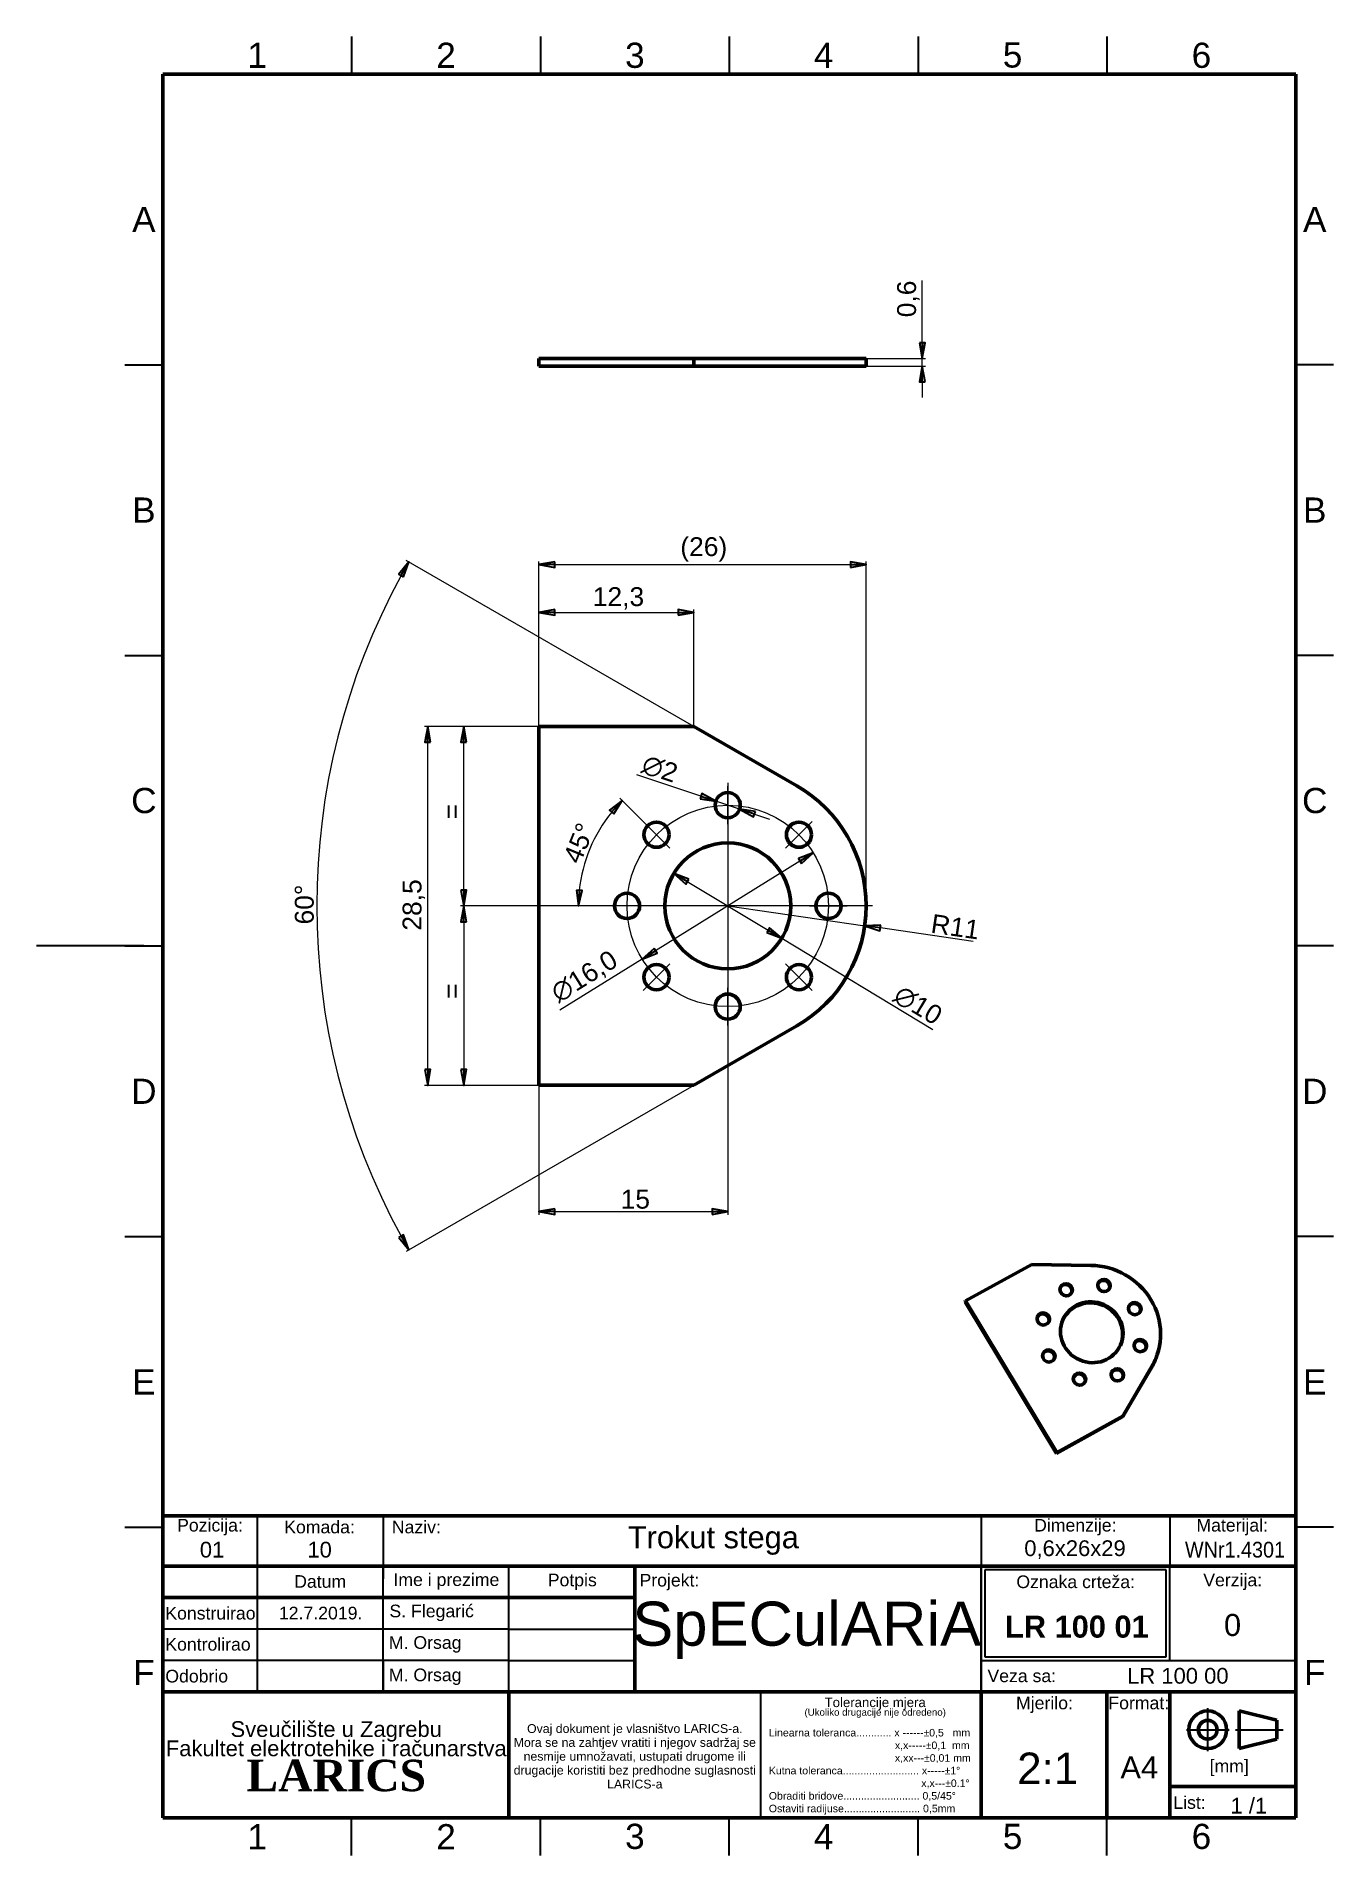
# Model space of a CAD drawing. Header units: millimetres. Extents: x 0 to 103, y 2 to 146.
import ezdxf
from ezdxf.enums import TextEntityAlignment as Align

# ---------------------------------------------------------------- set-up
doc = ezdxf.new("R2010")
doc.units = ezdxf.units.MM
doc.header["$LTSCALE"] = 0.5
doc.linetypes.add('CHAIN', pattern=[0.3543, 0.2362, -0.0295, 0.0591, -0.0295])
for name, color, linetype, lineweight in [('Center Mark(INTECO)', 7, 'CHAIN', 18), ('Centerline(INTECO)', 7, 'CHAIN', 18), ('Dimensions(INTECO)', 7, 'Continuous', 25), ('Sketch Geometry(INTECO)', 7, 'Continuous', 50), ('Symbols(INTECO)', 7, 'Continuous', 18)]:
    doc.layers.add(name, color=color, linetype=linetype, lineweight=lineweight)
doc.layers.add('Visible Edges(INTECO)', color=7, linetype='Continuous', lineweight=50, true_color=0x262659)
doc.styles.add('Current-ISO-INTECO', font='arial.ttf')
doc.styles.add('Current-ISO-INTECODimensionsText', font='arial.ttf')
doc.styles.add('Text Style101', font='arial.ttf')
doc.styles.add('Text Style102', font='arialbd.ttf')
doc.styles.add('Text Style108', font='arial.ttf', dxfattribs={"width": 0.9})
doc.styles.add('Text Style40', font='arial.ttf')
doc.styles.add('Text Style77', font='arial.ttf')
doc.styles.add('Text Style81', font='arial.ttf')
doc.dimstyles.new('ISO - INTECO', dxfattribs={"dimscale": 0.5, "dimtxt": 3, "dimasz": 2.5, "dimexe": 0.5, "dimexo": 0, "dimgap": 0.4, "dimtad": 1, "dimrnd": 1e-08, "dimzin": 0, "dimtxsty": 'Current-ISO-INTECODimensionsText', "dimblk": 'Filled-3', "dimcen": 0.09, "dimdle": 7, "dimclrd": 7, "dimclre": 7, "dimclrt": 7, "dimadec": 1, "dimazin": 0, "dimtfac": 0.666667, "dimtmove": 0, "dimatfit": 3, "dimfxl": 1, "dimtolj": 1, "dimlwd": 15, "dimlwe": 15, "dimarcsym": 0})

# ---------------------------------------------------------------- blocks, each defined once
blk = doc.blocks.new('Borders INTECO Okvir')
at = {"layer": 'Sketch Geometry(INTECO)', "lineweight": 25}
for p, q in [((50, 293), (50, 287)), ((80, 293), (80, 287)), ((110, 293), (110, 287)), ((140, 293), (140, 287)), ((170, 293), (170, 287)), ((14, 240.83), (20, 240.83)), ((206, 240.83), (200, 240.83)), ((14, 194.67), (20, 194.67)), ((206, 194.67), (200, 194.67)), ((17, 148.5), (-0.07, 148.5)), ((14, 148.5), (20, 148.5)), ((206, 148.5), (200, 148.5)), ((14, 102.33), (20, 102.33)), ((206, 102.33), (200, 102.33)), ((14, 56.17), (20, 56.17)), ((206, 56.17), (200, 56.17)), ((50, 4), (50, 10)), ((80, 4), (80, 10)), ((110, 4), (110, 10)), ((140, 4), (140, 10)), ((170, 4), (170, 10))]:
    blk.add_line(p, q, dxfattribs=at)
at = {"layer": 'Sketch Geometry(INTECO)'}
for p, q in [((200, 287), (20, 287)), ((20, 287), (20, 10)), ((200, 10), (200, 287)), ((20, 10), (200, 10))]:
    blk.add_line(p, q, dxfattribs=at)
at = {"layer": 'Symbols(INTECO)', "color": 7, "char_height": 4, "style": 'Current-ISO-INTECO'}
for s, insert, attachment_point in [('\\fArial|b0|i0;\\H4.0000;1', (35, 292), 2), ('\\fArial|b0|i0;\\H4.0000;2', (65, 292), 2), ('\\fArial|b0|i0;\\H4.0000;3', (95, 292), 2), ('\\fArial|b0|i0;\\H4.0000;4', (125, 292), 2), ('\\fArial|b0|i0;\\H4.0000;5', (155, 292.05), 2), ('\\fArial|b0|i0;\\H4.0000;6', (185, 292), 2), ('\\fArial|b0|i0;\\H4.0000;A', (17, 263.92), 5), ('\\fArial|b0|i0;\\H4.0000;A', (203, 263.92), 5), ('\\fArial|b0|i0;\\H4.0000;B', (17, 217.75), 5), ('\\fArial|b0|i0;\\H4.0000;B', (203, 217.75), 5), ('\\fArial|b0|i0;\\H4.0000;C', (17, 171.58), 5), ('\\fArial|b0|i0;\\H4.0000;C', (203, 171.58), 5), ('\\fArial|b0|i0;\\H4.0000;D', (17, 125.42), 5), ('\\fArial|b0|i0;\\H4.0000;D', (203, 125.42), 5), ('\\fArial|b0|i0;\\H4.0000;E', (17, 79.25), 5), ('\\fArial|b0|i0;\\H4.0000;E', (203, 79.25), 5), ('\\fArial|b0|i0;\\H4.0000;F', (17, 33.08), 5), ('\\fArial|b0|i0;\\H4.0000;F', (203, 33.08), 5), ('\\fArial|b0|i0;\\H4.0000;1', (35, 5), 8), ('\\fArial|b0|i0;\\H4.0000;2', (65, 5), 8), ('\\fArial|b0|i0;\\H4.0000;3', (95, 5), 8), ('\\fArial|b0|i0;\\H4.0000;4', (125, 5), 8), ('\\fArial|b0|i0;\\H4.0000;5', (155, 5), 8), ('\\fArial|b0|i0;\\H4.0000;6', (185, 5), 8)]:
    blk.add_mtext(s, dxfattribs=dict(at, insert=insert, attachment_point=attachment_point))
blk = doc.blocks.new('Filled-3')
at = {"color": 0}
for p, q in [((0, 0), (-1, 0.18)), ((-1, 0.18), (-1, -0.18)), ((-1, 0), (0, 0)), ((-1, -0.18), (0, 0))]:
    blk.add_line(p, q, dxfattribs=at)
at = {"color": 0, "flags": 128}
blk.add_lwpolyline([(-1, -0.18), (0, 0), (-1, 0.18), (-1, -0.18)], dxfattribs=at)
at = {"color": 0}
blk.add_solid([(-1, -0.18), (0, 0), (-1, 0.18), (-1, -0.18)], dxfattribs=at)
blk = doc.blocks.new('*D24')
at = {"layer": 'Defpoints', "color": 0, "linetype": 'Continuous', "transparency": 16777216}
for p in [(38.69, 77.43), (33.91, 63.18), (39.88, 63.18)]:
    blk.add_point(p, dxfattribs=at)
at = {"layer": 'Dimensions(INTECO)', "color": 7, "linetype": 'Continuous', "lineweight": 15, "transparency": 16777216}
for p, q in [((38.69, 77.43), (33.66, 77.43)), ((33.91, 76.18), (33.91, 64.43)), ((39.88, 63.18), (33.66, 63.18))]:
    blk.add_line(p, q, dxfattribs=at)
at = {"layer": 'Dimensions(INTECO)', "color": 7, "linetype": 'Continuous', "lineweight": 15, "transparency": 16777216, "xscale": 1.25, "yscale": 1.25, "zscale": 1.25}
for p, rotation in [((33.91, 77.43), 90), ((33.91, 63.18), 270)]:
    blk.add_blockref('Filled-3', p, dxfattribs=dict(at, rotation=rotation))
at = {"layer": 'Dimensions(INTECO)', "color": 7, "linetype": 'Continuous', "lineweight": 18, "transparency": 16777216, "insert": (32.21, 69.47), "char_height": 1.5, "attachment_point": 1, "rotation": 90, "style": 'Current-ISO-INTECODimensionsText'}
blk.add_mtext('\\A1; \\fArial|b0|i0;\\H1.5000;=', dxfattribs=at)
blk = doc.blocks.new('*D25')
at = {"layer": 'Defpoints', "color": 0, "linetype": 'Continuous', "transparency": 16777216}
for p in [(33.91, 91.68), (39.88, 91.68), (38.69, 77.43)]:
    blk.add_point(p, dxfattribs=at)
at = {"layer": 'Dimensions(INTECO)', "color": 7, "linetype": 'Continuous', "lineweight": 15, "transparency": 16777216}
for p, q in [((39.88, 91.68), (33.66, 91.68)), ((33.91, 78.68), (33.91, 90.43)), ((38.69, 77.43), (33.66, 77.43))]:
    blk.add_line(p, q, dxfattribs=at)
at = {"layer": 'Dimensions(INTECO)', "color": 7, "linetype": 'Continuous', "lineweight": 15, "transparency": 16777216, "xscale": 1.25, "yscale": 1.25, "zscale": 1.25}
for p, rotation in [((33.91, 91.68), 90), ((33.91, 77.43), 270)]:
    blk.add_blockref('Filled-3', p, dxfattribs=dict(at, rotation=rotation))
at = {"layer": 'Dimensions(INTECO)', "color": 7, "linetype": 'Continuous', "lineweight": 18, "transparency": 16777216, "insert": (32.21, 83.72), "char_height": 1.5, "attachment_point": 1, "rotation": 90, "style": 'Current-ISO-INTECODimensionsText'}
blk.add_mtext('\\A1; \\fArial|b0|i0;\\H1.5000;=', dxfattribs=at)
blk = doc.blocks.new('*D26')
at = {"layer": 'Defpoints', "color": 0, "linetype": 'Continuous', "transparency": 16777216}
for p in [(31.05, 91.68), (39.88, 91.68), (39.88, 63.18)]:
    blk.add_point(p, dxfattribs=at)
at = {"layer": 'Dimensions(INTECO)', "color": 7, "linetype": 'Continuous', "lineweight": 15, "transparency": 16777216}
for p, q in [((39.88, 91.68), (30.8, 91.68)), ((31.05, 64.43), (31.05, 90.43)), ((39.88, 63.18), (30.8, 63.18))]:
    blk.add_line(p, q, dxfattribs=at)
at = {"layer": 'Dimensions(INTECO)', "color": 7, "linetype": 'Continuous', "lineweight": 15, "transparency": 16777216, "xscale": 1.25, "yscale": 1.25, "zscale": 1.25}
for p, rotation in [((31.05, 91.68), 90), ((31.05, 63.18), 270)]:
    blk.add_blockref('Filled-3', p, dxfattribs=dict(at, rotation=rotation))
at = {"layer": 'Dimensions(INTECO)', "color": 7, "linetype": 'Continuous', "lineweight": 18, "transparency": 16777216, "insert": (29.05, 75.47), "char_height": 1.5, "attachment_point": 1, "rotation": 90, "style": 'Current-ISO-INTECODimensionsText'}
blk.add_mtext('\\A1;28,5', dxfattribs=at)
blk = doc.blocks.new('*D27')
at = {"layer": 'Defpoints', "color": 0, "linetype": 'Continuous', "transparency": 16777216}
for p in [(61.67, 81.66), (48.08, 73.21)]:
    blk.add_point(p, dxfattribs=at)
at = {"layer": 'Dimensions(INTECO)', "color": 7, "linetype": 'Continuous', "lineweight": 15, "transparency": 16777216}
for p, q in [((60.61, 81), (49.14, 73.87)), ((48.08, 73.21), (41.55, 69.16))]:
    blk.add_line(p, q, dxfattribs=at)
at = {"layer": 'Dimensions(INTECO)', "color": 7, "linetype": 'Continuous', "lineweight": 15, "transparency": 16777216, "xscale": 1.25, "yscale": 1.25, "zscale": 1.25}
for p, rotation in [((61.67, 81.66), 31.84145652659465), ((48.08, 73.21), 211.8414565265946)]:
    blk.add_blockref('Filled-3', p, dxfattribs=dict(at, rotation=rotation))
at = {"layer": 'Dimensions(INTECO)', "color": 7, "linetype": 'Continuous', "lineweight": 18, "transparency": 16777216, "insert": (40.64, 71.01), "char_height": 1.5, "attachment_point": 1, "rotation": 31.8415, "style": 'Current-ISO-INTECODimensionsText'}
blk.add_mtext('\\A1;∅16,0', dxfattribs=at)
blk = doc.blocks.new('*D28')
at = {"layer": 'Defpoints', "color": 0, "linetype": 'Continuous', "transparency": 16777216}
for p in [(44.6, 83.37), (50.28, 82.03), (54.87, 77.43), (54.88, 77.43)]:
    blk.add_point(p, dxfattribs=at)
at = {"layer": 'Dimensions(INTECO)', "color": 7, "linetype": 'Continuous', "lineweight": 15, "transparency": 16777216}
blk.add_line((50.28, 82.03), (46.31, 86), dxfattribs=at)
blk.add_arc((54.88, 77.43), 11.86, 141.041, 173.959, dxfattribs=at)
at = {"layer": 'Dimensions(INTECO)', "color": 7, "linetype": 'Continuous', "lineweight": 15, "transparency": 16777216, "xscale": 1.25, "yscale": 1.25, "zscale": 1.25}
for p, rotation in [((46.49, 85.82), 48.02050235437964), ((43.01, 77.43), 266.9794976455441)]:
    blk.add_blockref('Filled-3', p, dxfattribs=dict(at, rotation=rotation))
at = {"layer": 'Dimensions(INTECO)', "color": 7, "linetype": 'Continuous', "lineweight": 18, "transparency": 16777216, "insert": (41.75, 81.25), "char_height": 1.5, "attachment_point": 1, "rotation": 67.5, "style": 'Current-ISO-INTECODimensionsText'}
blk.add_mtext('\\A1;45°', dxfattribs=at)
blk = doc.blocks.new('*D29')
at = {"layer": 'Defpoints', "color": 0, "linetype": 'Continuous', "transparency": 16777216}
for p in [(53.93, 85.75), (55.82, 85.12)]:
    blk.add_point(p, dxfattribs=at)
at = {"layer": 'Dimensions(INTECO)', "color": 7, "linetype": 'Continuous', "lineweight": 15, "transparency": 16777216}
for p, q in [((52.74, 86.15), (47.65, 87.85)), ((55.82, 85.12), (53.93, 85.75)), ((57.01, 84.72), (58.19, 84.32))]:
    blk.add_line(p, q, dxfattribs=at)
at = {"layer": 'Dimensions(INTECO)', "color": 7, "linetype": 'Continuous', "lineweight": 15, "transparency": 16777216, "xscale": 1.25, "yscale": 1.25, "zscale": 1.25}
for p, rotation in [((53.93, 85.75), 341.4942314874418), ((55.82, 85.12), 161.4942314874418)]:
    blk.add_blockref('Filled-3', p, dxfattribs=dict(at, rotation=rotation))
at = {"layer": 'Dimensions(INTECO)', "color": 7, "linetype": 'Continuous', "lineweight": 18, "transparency": 16777216, "insert": (48.41, 89.51), "char_height": 1.5, "attachment_point": 1, "rotation": 341.4942, "style": 'Current-ISO-INTECODimensionsText'}
blk.add_mtext('\\A1;∅2', dxfattribs=at)
blk = doc.blocks.new('*D30')
at = {"layer": 'Defpoints', "color": 0, "linetype": 'Continuous', "transparency": 16777216}
for p in [(52.19, 91.68), (23.06, 86.92), (76.88, 77.43), (60.38, 67.91)]:
    blk.add_point(p, dxfattribs=at)
at = {"layer": 'Dimensions(INTECO)', "color": 7, "linetype": 'Continuous', "lineweight": 15, "transparency": 16777216}
for p, q in [((52.19, 91.68), (29.33, 104.88)), ((60.38, 67.91), (29.33, 49.99))]:
    blk.add_line(p, q, dxfattribs=at)
blk.add_arc((76.88, 77.43), 54.65, 151.3106, 208.6894, dxfattribs=at)
at = {"layer": 'Dimensions(INTECO)', "color": 7, "linetype": 'Continuous', "lineweight": 15, "transparency": 16777216, "xscale": 1.25, "yscale": 1.25, "zscale": 1.25}
for p, rotation in [((29.55, 104.76), 60.6552792318185), ((29.55, 50.11), 299.3447207681816)]:
    blk.add_blockref('Filled-3', p, dxfattribs=dict(at, rotation=rotation))
at = {"layer": 'Dimensions(INTECO)', "color": 7, "linetype": 'Continuous', "lineweight": 18, "transparency": 16777216, "insert": (20.49, 75.96), "char_height": 1.5, "attachment_point": 1, "rotation": 90, "style": 'Current-ISO-INTECODimensionsText'}
blk.add_mtext('\\A1;60°', dxfattribs=at)
blk = doc.blocks.new('*D31')
at = {"layer": 'Defpoints', "color": 0, "linetype": 'Continuous', "transparency": 16777216}
for p in [(50.59, 80.01), (59.16, 74.86)]:
    blk.add_point(p, dxfattribs=at)
at = {"layer": 'Dimensions(INTECO)', "color": 7, "linetype": 'Continuous', "lineweight": 15, "transparency": 16777216}
for p, q in [((51.66, 79.37), (58.09, 75.5)), ((59.16, 74.86), (71.17, 67.63))]:
    blk.add_line(p, q, dxfattribs=at)
at = {"layer": 'Dimensions(INTECO)', "color": 7, "linetype": 'Continuous', "lineweight": 15, "transparency": 16777216, "xscale": 1.25, "yscale": 1.25, "zscale": 1.25}
for p, rotation in [((50.59, 80.01), 148.9727897516602), ((59.16, 74.86), 328.9727897516602)]:
    blk.add_blockref('Filled-3', p, dxfattribs=dict(at, rotation=rotation))
at = {"layer": 'Dimensions(INTECO)', "color": 7, "linetype": 'Continuous', "lineweight": 18, "transparency": 16777216, "insert": (68.7, 71.24), "char_height": 1.5, "attachment_point": 1, "rotation": 328.9728, "style": 'Current-ISO-INTECODimensionsText'}
blk.add_mtext('\\A1;∅10', dxfattribs=at)
blk = doc.blocks.new('*D32')
at = {"layer": 'Defpoints', "color": 0, "linetype": 'Continuous', "transparency": 16777216}
for p in [(54.88, 77.43), (65.76, 75.86)]:
    blk.add_point(p, dxfattribs=at)
at = {"layer": 'Dimensions(INTECO)', "color": 7, "linetype": 'Continuous', "lineweight": 15, "transparency": 16777216}
for p, q in [((54.88, 77.43), (65.76, 75.86)), ((74.37, 74.61), (67, 75.68))]:
    blk.add_line(p, q, dxfattribs=at)
at = {"layer": 'Dimensions(INTECO)', "color": 7, "linetype": 'Continuous', "lineweight": 15, "transparency": 16777216, "xscale": 1.25, "yscale": 1.25, "zscale": 1.25, "rotation": 171.7628812276601}
blk.add_blockref('Filled-3', (65.76, 75.86), dxfattribs=at)
at = {"layer": 'Dimensions(INTECO)', "color": 7, "linetype": 'Continuous', "lineweight": 18, "transparency": 16777216, "insert": (71.16, 76.8), "char_height": 1.5, "attachment_point": 1, "rotation": 351.7629, "style": 'Current-ISO-INTECODimensionsText'}
blk.add_mtext('\\A1;R11', dxfattribs=at)
blk = doc.blocks.new('*D33')
at = {"layer": 'Defpoints', "color": 0, "linetype": 'Continuous', "transparency": 16777216}
for p in [(52.19, 100.74), (39.88, 91.68), (52.19, 91.68)]:
    blk.add_point(p, dxfattribs=at)
at = {"layer": 'Dimensions(INTECO)', "color": 7, "linetype": 'Continuous', "lineweight": 15, "transparency": 16777216}
for p, q in [((39.88, 91.68), (39.88, 100.99)), ((41.13, 100.74), (50.94, 100.74)), ((52.19, 91.68), (52.19, 100.99))]:
    blk.add_line(p, q, dxfattribs=at)
at = {"layer": 'Dimensions(INTECO)', "color": 7, "linetype": 'Continuous', "lineweight": 15, "transparency": 16777216, "xscale": 1.25, "yscale": 1.25, "zscale": 1.25, "rotation": 180}
blk.add_blockref('Filled-3', (39.88, 100.74), dxfattribs=at)
at = {"layer": 'Dimensions(INTECO)', "color": 7, "linetype": 'Continuous', "lineweight": 15, "transparency": 16777216, "xscale": 1.25, "yscale": 1.25, "zscale": 1.25}
blk.add_blockref('Filled-3', (52.19, 100.74), dxfattribs=at)
at = {"layer": 'Dimensions(INTECO)', "color": 7, "linetype": 'Continuous', "lineweight": 18, "transparency": 16777216, "insert": (44.16, 102.75), "char_height": 1.5, "attachment_point": 1, "style": 'Current-ISO-INTECODimensionsText'}
blk.add_mtext('\\A1;12,3', dxfattribs=at)
blk = doc.blocks.new('*D34')
at = {"layer": 'Defpoints', "color": 0, "linetype": 'Continuous', "transparency": 16777216}
for p in [(65.88, 104.55), (39.88, 91.68), (65.88, 77.43)]:
    blk.add_point(p, dxfattribs=at)
at = {"layer": 'Dimensions(INTECO)', "color": 7, "linetype": 'Continuous', "lineweight": 15, "transparency": 16777216}
for p, q in [((39.88, 91.68), (39.88, 104.8)), ((41.13, 104.55), (64.63, 104.55)), ((65.88, 77.43), (65.88, 104.8))]:
    blk.add_line(p, q, dxfattribs=at)
at = {"layer": 'Dimensions(INTECO)', "color": 7, "linetype": 'Continuous', "lineweight": 15, "transparency": 16777216, "xscale": 1.25, "yscale": 1.25, "zscale": 1.25, "rotation": 180}
blk.add_blockref('Filled-3', (39.88, 104.55), dxfattribs=at)
at = {"layer": 'Dimensions(INTECO)', "color": 7, "linetype": 'Continuous', "lineweight": 15, "transparency": 16777216, "xscale": 1.25, "yscale": 1.25, "zscale": 1.25}
blk.add_blockref('Filled-3', (65.88, 104.55), dxfattribs=at)
at = {"layer": 'Dimensions(INTECO)', "color": 7, "linetype": 'Continuous', "lineweight": 18, "transparency": 16777216, "insert": (51.11, 106.72), "char_height": 1.5, "attachment_point": 1, "style": 'Current-ISO-INTECODimensionsText'}
blk.add_mtext('\\A1;\\fArial|b0|i0;\\H1.5000;(26)', dxfattribs=at)
blk = doc.blocks.new('*D35')
at = {"layer": 'Defpoints', "color": 0, "linetype": 'Continuous', "transparency": 16777216}
for p in [(54.88, 67.16), (39.88, 63.18), (54.88, 53.16)]:
    blk.add_point(p, dxfattribs=at)
at = {"layer": 'Dimensions(INTECO)', "color": 7, "linetype": 'Continuous', "lineweight": 15, "transparency": 16777216}
for p, q in [((54.88, 67.16), (54.88, 52.91)), ((39.88, 63.18), (39.88, 52.91)), ((41.13, 53.16), (53.63, 53.16))]:
    blk.add_line(p, q, dxfattribs=at)
at = {"layer": 'Dimensions(INTECO)', "color": 7, "linetype": 'Continuous', "lineweight": 15, "transparency": 16777216, "xscale": 1.25, "yscale": 1.25, "zscale": 1.25, "rotation": 180}
blk.add_blockref('Filled-3', (39.88, 53.16), dxfattribs=at)
at = {"layer": 'Dimensions(INTECO)', "color": 7, "linetype": 'Continuous', "lineweight": 15, "transparency": 16777216, "xscale": 1.25, "yscale": 1.25, "zscale": 1.25}
blk.add_blockref('Filled-3', (54.88, 53.16), dxfattribs=at)
at = {"layer": 'Dimensions(INTECO)', "color": 7, "linetype": 'Continuous', "lineweight": 18, "transparency": 16777216, "insert": (46.37, 54.89), "char_height": 1.5, "attachment_point": 1, "style": 'Current-ISO-INTECODimensionsText'}
blk.add_mtext('\\A1;15', dxfattribs=at)
blk = doc.blocks.new('*D36')
at = {"layer": 'Defpoints', "color": 0, "linetype": 'Continuous', "transparency": 16777216}
for p in [(65.88, 120.91), (65.88, 120.31), (70.33, 120.91)]:
    blk.add_point(p, dxfattribs=at)
at = {"layer": 'Dimensions(INTECO)', "color": 7, "linetype": 'Continuous', "lineweight": 15, "transparency": 16777216}
for p, q in [((70.33, 122.16), (70.33, 127.12)), ((65.88, 120.91), (70.58, 120.91)), ((65.88, 120.31), (70.58, 120.31)), ((70.33, 120.31), (70.33, 120.91)), ((70.33, 119.06), (70.33, 117.81))]:
    blk.add_line(p, q, dxfattribs=at)
at = {"layer": 'Dimensions(INTECO)', "color": 7, "linetype": 'Continuous', "lineweight": 15, "transparency": 16777216, "xscale": 1.25, "yscale": 1.25, "zscale": 1.25}
for p, rotation in [((70.33, 120.91), 270), ((70.33, 120.31), 90)]:
    blk.add_blockref('Filled-3', p, dxfattribs=dict(at, rotation=rotation))
at = {"layer": 'Dimensions(INTECO)', "color": 7, "linetype": 'Continuous', "lineweight": 18, "transparency": 16777216, "insert": (68.33, 124.19), "char_height": 1.5, "attachment_point": 1, "rotation": 90, "style": 'Current-ISO-INTECODimensionsText'}
blk.add_mtext('\\A1;0,6', dxfattribs=at)
blk = doc.blocks.new('Title Blocks LARICS Radionicka')
at = {"layer": 'Sketch Geometry(INTECO)'}
for p, q in [((9.74, 57.81), (9.74, 67.81)), ((9.74, 67.81), (24.74, 67.81)), ((24.74, 67.81), (44.74, 67.81)), ((44.74, 67.81), (139.74, 67.81)), ((139.74, 67.81), (169.74, 67.81)), ((169.74, 67.81), (189.74, 67.81)), ((189.74, 67.81), (189.74, 59.81)), ((9.74, 59.81), (9.74, 54.81)), ((24.74, 59.81), (9.74, 59.81)), ((44.74, 59.81), (24.74, 59.81)), ((64.74, 59.81), (44.74, 59.81)), ((64.74, 59.81), (84.74, 59.81)), ((84.74, 39.81), (84.74, 59.81)), ((84.74, 59.81), (139.74, 59.81)), ((139.74, 59.81), (189.74, 59.81)), ((189.74, 59.81), (189.74, 39.81)), ((9.74, 54.81), (9.74, 49.81)), ((24.74, 54.81), (9.74, 54.81)), ((44.74, 54.81), (24.74, 54.81)), ((64.74, 54.81), (44.74, 54.81)), ((64.74, 54.81), (84.74, 54.81)), ((9.74, 49.81), (9.74, 44.81)), ((9.74, 44.81), (9.74, 39.81)), ((84.74, 44.81), (84.74, 39.81)), ((64.74, 39.81), (9.74, 39.81)), ((9.74, 39.81), (9.74, 19.81)), ((64.74, 19.81), (64.74, 39.81)), ((139.74, 39.81), (64.74, 39.81)), ((64.74, 39.81), (64.74, 19.81)), ((139.74, 39.81), (84.74, 39.81)), ((139.74, 19.81), (139.74, 39.81)), ((159.74, 39.81), (139.74, 39.81)), ((139.74, 39.81), (139.74, 19.81)), ((189.74, 39.81), (139.74, 39.81)), ((159.74, 19.81), (159.74, 39.81)), ((169.74, 39.81), (159.74, 39.81)), ((159.74, 39.81), (159.74, 19.81)), ((169.74, 19.81), (169.74, 39.81)), ((189.74, 39.81), (169.74, 39.81)), ((169.74, 39.81), (169.74, 19.81)), ((189.74, 19.81), (189.74, 39.81)), ((180.74, 36.81), (180.74, 30.81)), ((180.74, 36.81), (186.74, 35.31)), ((186.74, 35.31), (186.74, 32.31)), ((180.74, 30.81), (186.74, 32.31)), ((169.74, 24.81), (189.74, 24.81)), ((9.74, 19.81), (64.74, 19.81)), ((64.74, 19.81), (139.74, 19.81)), ((139.74, 19.81), (159.74, 19.81)), ((159.74, 19.81), (169.74, 19.81)), ((169.74, 19.81), (189.74, 19.81))]:
    blk.add_line(p, q, dxfattribs=at)
at = {"layer": 'Sketch Geometry(INTECO)', "lineweight": 25}
for p, q in [((24.74, 67.81), (24.74, 57.8)), ((44.74, 67.81), (44.74, 57.8)), ((139.74, 67.81), (139.74, 59.81)), ((169.74, 67.81), (169.74, 59.81)), ((24.74, 59.81), (24.74, 54.81)), ((44.74, 54.81), (44.74, 59.81)), ((64.74, 54.81), (64.74, 59.81)), ((139.74, 59.81), (139.74, 39.81)), ((139.74, 39.81), (139.74, 59.81)), ((169.14, 59.21), (140.34, 59.21)), ((140.34, 59.21), (140.34, 45.41)), ((169.14, 45.41), (169.14, 59.21)), ((169.74, 44.81), (169.74, 59.81)), ((24.74, 54.81), (24.74, 49.81)), ((44.74, 49.81), (44.74, 54.81)), ((64.74, 49.81), (64.74, 54.81)), ((24.74, 49.81), (9.74, 49.81)), ((24.74, 49.81), (24.74, 44.81)), ((44.74, 49.81), (24.74, 49.81)), ((44.74, 44.81), (44.74, 49.81)), ((64.74, 49.81), (44.74, 49.81)), ((64.74, 44.81), (64.74, 49.81)), ((64.74, 49.81), (84.74, 49.81)), ((24.74, 44.81), (9.74, 44.81)), ((44.74, 44.81), (24.74, 44.81)), ((24.74, 44.81), (24.74, 39.81)), ((44.74, 39.81), (44.74, 44.81)), ((64.74, 44.81), (44.74, 44.81)), ((44.74, 44.81), (44.74, 39.81)), ((64.74, 39.81), (64.74, 44.81)), ((64.74, 44.81), (84.74, 44.81)), ((139.74, 44.81), (189.74, 44.81)), ((140.34, 45.41), (169.14, 45.41)), ((104.74, 19.81), (104.74, 39.81))]:
    blk.add_line(p, q, dxfattribs=at)
at = {"layer": 'Sketch Geometry(INTECO)', "linetype": 'Continuous', "lineweight": 25}
for p, q in [((175.74, 30.4), (175.74, 37.25)), ((172.36, 33.81), (179.15, 33.81)), ((180.18, 33.81), (187.72, 33.81))]:
    blk.add_line(p, q, dxfattribs=at)
at = {"layer": 'Sketch Geometry(INTECO)'}
for radius in [3, 1.5]:
    blk.add_circle((175.74, 33.81), radius, dxfattribs=at)
at = {"layer": 'Symbols(INTECO)', "color": 7, "style": 'Current-ISO-INTECO'}
for s, insert, char_height, width, attachment_point in [('Pozicija:', (17.24, 66), 2.007, 15.1495, 5), ('Komada:', (34.65, 66), 2.007, 19.3631, 5), ('Dimenzije:', (154.71, 66), 2.007, 28.4296, 5), ('Materijal:', (179.63, 66), 2.007, 18.4679, 5), ('Datum', (34.75, 57.35), 2.007, 20.0481, 5), ('Ime i prezime', (54.8, 57.35), 2.0066, 20.0481, 5), ('Potpis', (74.8, 57.3), 2.007, 20.1445, 5), ('Projekt:', (85.48, 57.27), 2.007, 16.0912, 4), ('Oznaka crteža:', (154.77, 57.3), 2.0066, 29.9734, 5), ('Verzija:', (179.71, 57.3), 2.007, 19.8632, 5), ('Konstruirao', (10.15, 52.31), 2.0066, 14.8433, 4), ('Kontrolirao', (10.15, 47.37), 2.0066, 14.8433, 4), ('Odobrio', (10.15, 42.31), 2.007, 14.8433, 4), ('Veza sa:', (140.75, 42.36), 2.007, 16.7091, 4), ('Mjerilo:', (149.81, 39.07), 2.007, 19.68, 2), ('Format:', (164.79, 39.07), 2.007, 9.8587, 2), ('[mm]', (176.05, 29.06), 2.007, 6.2278, 1), ('List:', (170.28, 22.23), 2.007, 5.4215, 4)]:
    blk.add_mtext(s, dxfattribs=dict(at, insert=insert, char_height=char_height, width=width, attachment_point=attachment_point))
at = {"layer": 'Symbols(INTECO)', "color": 7, "insert": (50.03, 66), "char_height": 2.007, "attachment_point": 5, "style": 'Current-ISO-INTECO'}
blk.add_mtext('Naziv:', dxfattribs=at)
at = {"layer": 'Symbols(INTECO)', "color": 7, "style": 'Current-ISO-INTECO'}
for s, insert, char_height, width, attachment_point, line_spacing_factor in [('{\\H0.74753x;Tolerancije mjera\\P\\H0.73333x;(Ukoliko drugacije nije odredeno)\\H1.4403x; }', (122.92, 37.31), 2.0066, 44.5938, 5, 0.706078), ('{\\H1.24589x;Sveučilište u Zagrebu\\PFakultet elektrotehike i računarstva\\H1.40478x; \\H0.71186x;\\P\\fGeorgia|b1|i0|c0|p18;\\H2x;LARICS\\H1.21393x; }', (37.3, 29.57), 2.0066, 69.724, 5, 0.733889), ('\\fArial|b0|i0;\\H1.4000;Ovaj dokument je vlasništvo LARICS-a.\\PMora se na zahtjev vratiti i njegov sadržaj se nesmije umnožavati, ustupati drugome ili drugacije koristiti bez predhodne suglasnosti LARICS-a', (84.73, 29.58), 1.4, 40.0328, 5, 0.944221), ('\\fArial|b0|i0;\\H1.2000;Linearna toleranca............ x ------\\fAIGDT|b0|i0;\\H1.2000;`\\fArial|b0|i0;\\H1.2000;0,5   mm\\P                                           x,x-----\\fAIGDT|b0|i0;\\H1.2000;`\\fArial|b0|i0;\\H1.2000;0,1  mm\\P                                           x,xx---\\fAIGDT|b0|i0;\\H1.2000;`\\fArial|b0|i0;\\H1.2000;0,01 mm\\PKutna toleranca.......................... x-----\\fAIGDT|b0|i0;\\H1.2000;`\\fArial|b0|i0;\\H1.2000;1\\fAIGDT|b0|i0;\\H1.2000;~\\P\\fArial|b0|i0;\\H1.2000;                                                    x,x---\\fAIGDT|b0|i0;\\H1.2000;`\\fArial|b0|i0;\\H1.2000;0.1\\fAIGDT|b0|i0;\\H1.2000;~\\P\\fArial|b0|i0;\\H1.2000;Obraditi bridove.......................... 0,5/45\\fAIGDT|b0|i0;\\H1.2000;~\\P\\fArial|b0|i0;\\H1.2000;Ostaviti radijuse.......................... 0,5mm', (106.02, 27.14), 1.2, 32.6482, 4, 1.0033), ('\\fArial|b0|i0;\\H2.5000;1 /1 ', (182.27, 21.73), 2.5, 16.21, 5, 0.708166)]:
    blk.add_mtext(s, dxfattribs=dict(at, insert=insert, char_height=char_height, width=width, attachment_point=attachment_point, line_spacing_factor=line_spacing_factor))
at = {"layer": 'Symbols(INTECO)', "color": 7}
for tag, p, height, style in [('Pozicija_001', (15.63, 61.17), 2.5, 'Text Style77'), ('Komada_001', (32.72, 61.17), 2.5, 'Text Style77'), ('TITLE_001', (83.62, 62.64), 3.5, 'Text Style40'), ('Gabariti_001', (146.6, 61.4), 2.5, 'Text Style77'), ('CREATION_DATE_001', (28.19, 51.34), 2.01, 'Current-ISO-INTECO'), ('AUTHOR_001', (45.75, 51.67), 2.01, 'Current-ISO-INTECO'), ('PROJECT_001', (84.32, 47.16), 7, 'Text Style101'), ('REVISION_NUMBER_001', (178.33, 48.7), 3.5, 'Text Style40'), ('PART_NUMBER_001', (143.54, 48.44), 3.5, 'Text Style102'), ('CHECKED_BY_001', (45.66, 46.66), 2.01, 'Current-ISO-INTECO'), ('ENG_APPROVED_BY_001', (45.66, 41.52), 2.01, 'Current-ISO-INTECO'), ('Veza_sa_001', (162.94, 41.13), 2.5, 'Text Style77'), ('<Mjerilo>_001', (145.47, 25.18), 5, 'Text Style81'), ('Sheet_Size_001', (161.88, 26.08), 3.5, 'Text Style40')]:
    blk.add_attdef(tag, p, '', height=height, dxfattribs=dict(at, style=style))
at = {"layer": 'Symbols(INTECO)', "color": 7, "style": 'Text Style108', "width": 0.9}
blk.add_attdef('MATERIAL_001', (172.13, 61.17), '', height=2.5, dxfattribs=at)
at = {"layer": 'Symbols(INTECO)', "color": 7, "style": 'Current-ISO-INTECO'}
for tag, p in [('CHECKED_DATE', (34.71, 47.3)), ('ENG_APPROVAL_DATE', (34.77, 42.34))]:
    blk.add_attdef(tag, text='', height=2.01, dxfattribs=at).set_placement(p, align=Align.MIDDLE_CENTER)

msp = doc.modelspace()

# ---------------------------------------------------------------- linework, layer by layer
at = {"layer": 'Center Mark(INTECO)', "linetype": 'Continuous'}
for p, q in [((54.875, 87.221), (54.875, 67.162)), ((54.875, 83.935), (54.875, 86.935)), ((50.279, 82.031), (48.158, 84.152)), ((59.471, 82.031), (61.593, 84.152)), ((66.375, 77.435), (38.688, 77.435)), ((48.375, 77.435), (45.375, 77.435)), ((61.375, 77.435), (64.375, 77.435)), ((50.279, 72.839), (48.158, 70.717)), ((59.471, 72.839), (61.593, 70.717)), ((54.875, 67.935), (54.875, 70.935))]:
    msp.add_line(p, q, dxfattribs=at)
at = {"layer": 'Centerline(INTECO)', "linetype": 'Continuous'}
msp.add_circle((54.875, 77.435), 8, dxfattribs=at)
at = {"layer": 'Visible Edges(INTECO)'}
for p, q in [((39.875, 120.907), (39.875, 120.307)), ((52.193, 120.907), (39.875, 120.907)), ((52.193, 120.307), (39.875, 120.307)), ((60.375, 120.907), (52.193, 120.907)), ((52.193, 120.907), (52.193, 120.307)), ((60.375, 120.307), (52.193, 120.307)), ((60.375, 120.907), (65.875, 120.907)), ((60.375, 120.307), (65.875, 120.307)), ((65.875, 120.907), (65.875, 120.307)), ((39.875, 91.685), (52.193, 91.685)), ((39.875, 63.185), (39.875, 91.685)), ((52.193, 91.685), (60.375, 86.961)), ((60.375, 67.909), (52.193, 63.185)), ((52.193, 63.185), (39.875, 63.185)), ((73.764, 46.059), (79.02, 48.954)), ((79.02, 48.954), (83.714, 48.883)), ((73.764, 46.059), (73.73, 45.982)), ((80.983, 33.947), (73.73, 45.982)), ((81.017, 34.024), (73.764, 46.059)), ((88.529, 40.76), (86.24, 36.842)), ((88.563, 40.837), (86.274, 36.919)), ((88.833, 41.369), (88.799, 41.292)), ((86.24, 36.842), (80.983, 33.947)), ((86.274, 36.919), (81.017, 34.024)), ((86.274, 36.919), (86.24, 36.842)), ((81.017, 34.024), (80.983, 33.947))]:
    msp.add_line(p, q, dxfattribs=at)
for centre, radius in [((54.875, 85.435), 1), ((49.218, 83.092), 1), ((60.532, 83.092), 1), ((54.875, 77.435), 5), ((46.875, 77.435), 1), ((62.875, 77.435), 1), ((49.218, 71.778), 1), ((60.532, 71.778), 1), ((54.875, 69.435), 1)]:
    msp.add_circle(centre, radius, dxfattribs=at)
msp.add_arc((54.875, 77.435), 11, 300, 60, dxfattribs=at)
for centre, major_axis, start_param, end_param in [((83.791, 43.567), (5.042, -2.198), 6.1702027, 8.2645978), ((84.732, 47.209), (0.458, -0.2), 0.0875159, 3.0540768), ((81.722, 46.869), (0.458, -0.2), 0.0875159, 3.0540768), ((79.904, 44.549), (0.458, -0.2), 0.0875159, 3.0540768), ((83.758, 43.49), (2.292, -0.999), 0.0174817, 3.1241109), ((87.172, 45.371), (0.458, -0.2), 0.0875159, 3.0540768), ((80.344, 41.61), (0.458, -0.2), 0.0875159, 3.0540768), ((87.612, 42.431), (0.458, -0.2), 0.0875159, 3.0540768), ((85.794, 40.112), (0.458, -0.2), 0.0875159, 3.0540768), ((83.758, 43.49), (5.042, -2.198), 6.1702027, 6.2831853), ((82.784, 39.772), (0.458, -0.2), 0.0875159, 3.0540768)]:
    msp.add_ellipse(centre, major_axis=major_axis, ratio=0.9600824, start_param=start_param, end_param=end_param, dxfattribs=at)
for centre, major_axis in [((84.766, 47.286), (0.458, -0.2)), ((83.791, 43.567), (-2.292, 0.999)), ((81.755, 46.945), (0.458, -0.2)), ((79.938, 44.626), (-0.458, 0.2)), ((87.205, 45.448), (0.458, -0.2)), ((80.377, 41.687), (-0.458, 0.2)), ((87.645, 42.508), (0.458, -0.2)), ((85.827, 40.189), (-0.458, 0.2)), ((82.817, 39.849), (-0.458, 0.2))]:
    msp.add_ellipse(centre, major_axis=major_axis, ratio=0.9600824, dxfattribs=at)

# ---------------------------------------------------------------- block references
at = {"xscale": 0.5, "yscale": 0.5, "zscale": 0.5}
msp.add_blockref('Borders INTECO Okvir', (0, 0), dxfattribs=at)
msp.add_blockref('Title Blocks LARICS Radionicka', (5.129, -4.907), dxfattribs=at).add_auto_attribs({'Sheet_Size_001': 'A4', '<Mjerilo>_001': '2:1', 'CREATION_DATE_001': '12.7.2019.', 'AUTHOR_001': 'S. Flegarić', 'CHECKED_BY_001': 'M. Orsag', 'ENG_APPROVED_BY_001': 'M. Orsag', 'PROJECT_001': 'SpECulARiA', 'PART_NUMBER_001': 'LR 100 01', 'REVISION_NUMBER_001': '0', 'Veza_sa_001': 'LR 100 00', 'TITLE_001': 'Trokut stega', 'MATERIAL_001': 'WNr1.4301', 'Pozicija_001': '01', 'Komada_001': '10', 'Gabariti_001': '0,6x26x29'})

# ---------------------------------------------------------------- dimensions: what is measured, and where the dimension line sits
at = {"layer": 'Dimensions(INTECO)', "color": 7, "linetype": 'Continuous', "lineweight": 18}
for base, p1, p2, override, picture, middle in [((70.329, 120.907), (65.875, 120.307), (65.875, 120.907), {"dimgap": 0.4, "dimdec": 1, "dimtol": 0, "dimlim": 0, "dimtp": 0, "dimtm": 0, "dimtdec": 1, "dimtofl": 1, "dimatfit": 1}, '*D36', (70.329, 125.553)), ((31.055, 91.685), (39.875, 63.185), (39.875, 91.685), {"dimgap": 0.4, "dimdec": 1, "dimtol": 0, "dimlim": 0, "dimtp": 0, "dimtm": 0, "dimtdec": 1, "dimtofl": 0, "dimatfit": 1}, '*D26', (31.055, 77.435))]:
    dim = msp.add_linear_dim(base=base, p1=p1, p2=p2, angle=90, dimstyle='ISO - INTECO', override=override, dxfattribs=at)
    dim.commit()
    dim.dimension.update_dxf_attribs({"geometry": picture, "text_midpoint": middle, "dimtype": 160})
dim = msp.add_linear_dim(base=(65.875, 104.553), p1=(39.875, 91.685), p2=(65.875, 77.435), text='\\fArial|b0|i0;\\H1.5000;(<>)', dimstyle='ISO - INTECO', override={"dimgap": 0.4, "dimdec": 0, "dimtol": 0, "dimlim": 0, "dimtp": 0, "dimtm": 0, "dimtdec": 0, "dimtofl": 0, "dimatfit": 1}, dxfattribs=at)
dim.commit()
dim.dimension.update_dxf_attribs({"geometry": '*D34', "text_midpoint": (52.875, 104.553), "dimtype": 160})
for base, center, p1, p2, override, picture, middle in [((23.056, 86.925), (76.875, 77.435), (52.193, 91.685), (60.375, 67.909), {"dimgap": 0.4, "dimadec": 0, "dimtol": 0, "dimlim": 0, "dimtp": 0, "dimtm": 0, "dimtdec": 0}, '*D30', (22.226, 77.435)), ((44.603, 83.365), (54.875, 77.435), (50.279, 82.031), (54.87, 77.435), {"dimgap": 0.4, "dimse2": 1, "dimadec": 0, "dimtol": 0, "dimlim": 0, "dimtp": 0, "dimtm": 0, "dimtdec": 0}, '*D28', (43.917, 81.974))]:
    dim = msp.add_angular_dim_3p(base=base, center=center, p1=p1, p2=p2, dimstyle='ISO - INTECO', override=override, dxfattribs=at)
    dim.commit()
    dim.dimension.update_dxf_attribs({"geometry": picture, "text_midpoint": middle, "dimtype": 165})
for base, p1, p2, override, picture, middle in [((52.193, 100.742), (39.875, 91.685), (52.193, 91.685), {"dimgap": 0.4, "dimdec": 1, "dimtol": 0, "dimlim": 0, "dimtp": 0, "dimtm": 0, "dimtdec": 1, "dimtofl": 0, "dimatfit": 1}, '*D33', (46.034, 100.742)), ((54.875, 53.162), (39.875, 63.185), (54.875, 67.162), {"dimgap": 0.4, "dimdec": 0, "dimtol": 0, "dimlim": 0, "dimtp": 0, "dimtm": 0, "dimtdec": 0, "dimtofl": 0, "dimatfit": 1}, '*D35', (47.375, 53.162))]:
    dim = msp.add_linear_dim(base=base, p1=p1, p2=p2, dimstyle='ISO - INTECO', override=override, dxfattribs=at)
    dim.commit()
    dim.dimension.update_dxf_attribs({"geometry": picture, "text_midpoint": middle, "dimtype": 160})
for base, p2, picture, middle in [((33.911, 91.685), (39.875, 91.685), '*D25', (33.911, 84.56)), ((33.911, 63.185), (39.875, 63.185), '*D24', (33.911, 70.31))]:
    dim = msp.add_linear_dim(base=base, p1=(38.688, 77.435), p2=p2, angle=90, text=' \\fArial|b0|i0;\\H1.5000;=', dimstyle='ISO - INTECO', override={"dimgap": 0.4, "dimdec": 2, "dimtol": 0, "dimlim": 0, "dimtp": 0, "dimtm": 0, "dimtdec": 2, "dimtofl": 0, "dimatfit": 1}, dxfattribs=at)
    dim.commit()
    dim.dimension.update_dxf_attribs({"geometry": picture, "text_midpoint": middle, "dimtype": 160})
for p1, p2, override, picture, middle in [((55.823, 85.117), (53.927, 85.752), {"dimgap": 0.4, "dimdec": 0, "dimlfac": 1, "dimtol": 0, "dimlim": 0, "dimtp": 0, "dimtm": 0, "dimtdec": 0, "dimatfit": 2}, '*D29', (49.069, 87.378)), ((61.671, 81.655), (48.079, 73.214), {"dimgap": 0.4, "dimdec": 1, "dimlfac": 1, "dimtol": 0, "dimlim": 0, "dimtp": 0, "dimtm": 0, "dimtdec": 1, "dimatfit": 2}, '*D27', (44.068, 70.723)), ((50.59, 80.012), (59.16, 74.858), {"dimgap": 0.4, "dimdec": 0, "dimlfac": 1, "dimtol": 0, "dimlim": 0, "dimtp": 0, "dimtm": 0, "dimtdec": 0, "dimatfit": 2}, '*D31', (69.38, 68.71))]:
    dim = msp.add_diameter_dim_2p(p1=p1, p2=p2, dimstyle='ISO - INTECO', override=override, dxfattribs=at)
    dim.commit()
    dim.dimension.update_dxf_attribs({"geometry": picture, "text_midpoint": middle, "dimtype": 163})
dim = msp.add_radius_dim(center=(54.875, 77.435), mpoint=(65.762, 75.859), dimstyle='ISO - INTECO', override={"dimgap": 0.4, "dimdec": 0, "dimlfac": 1, "dimcen": 0, "dimtol": 0, "dimlim": 0, "dimtp": 0, "dimtm": 0, "dimtdec": 0}, dxfattribs=at)
dim.commit()
dim.dimension.update_dxf_attribs({"geometry": '*D32', "text_midpoint": (72.546, 74.877), "dimtype": 164})

doc.saveas('drawing.dxf')
